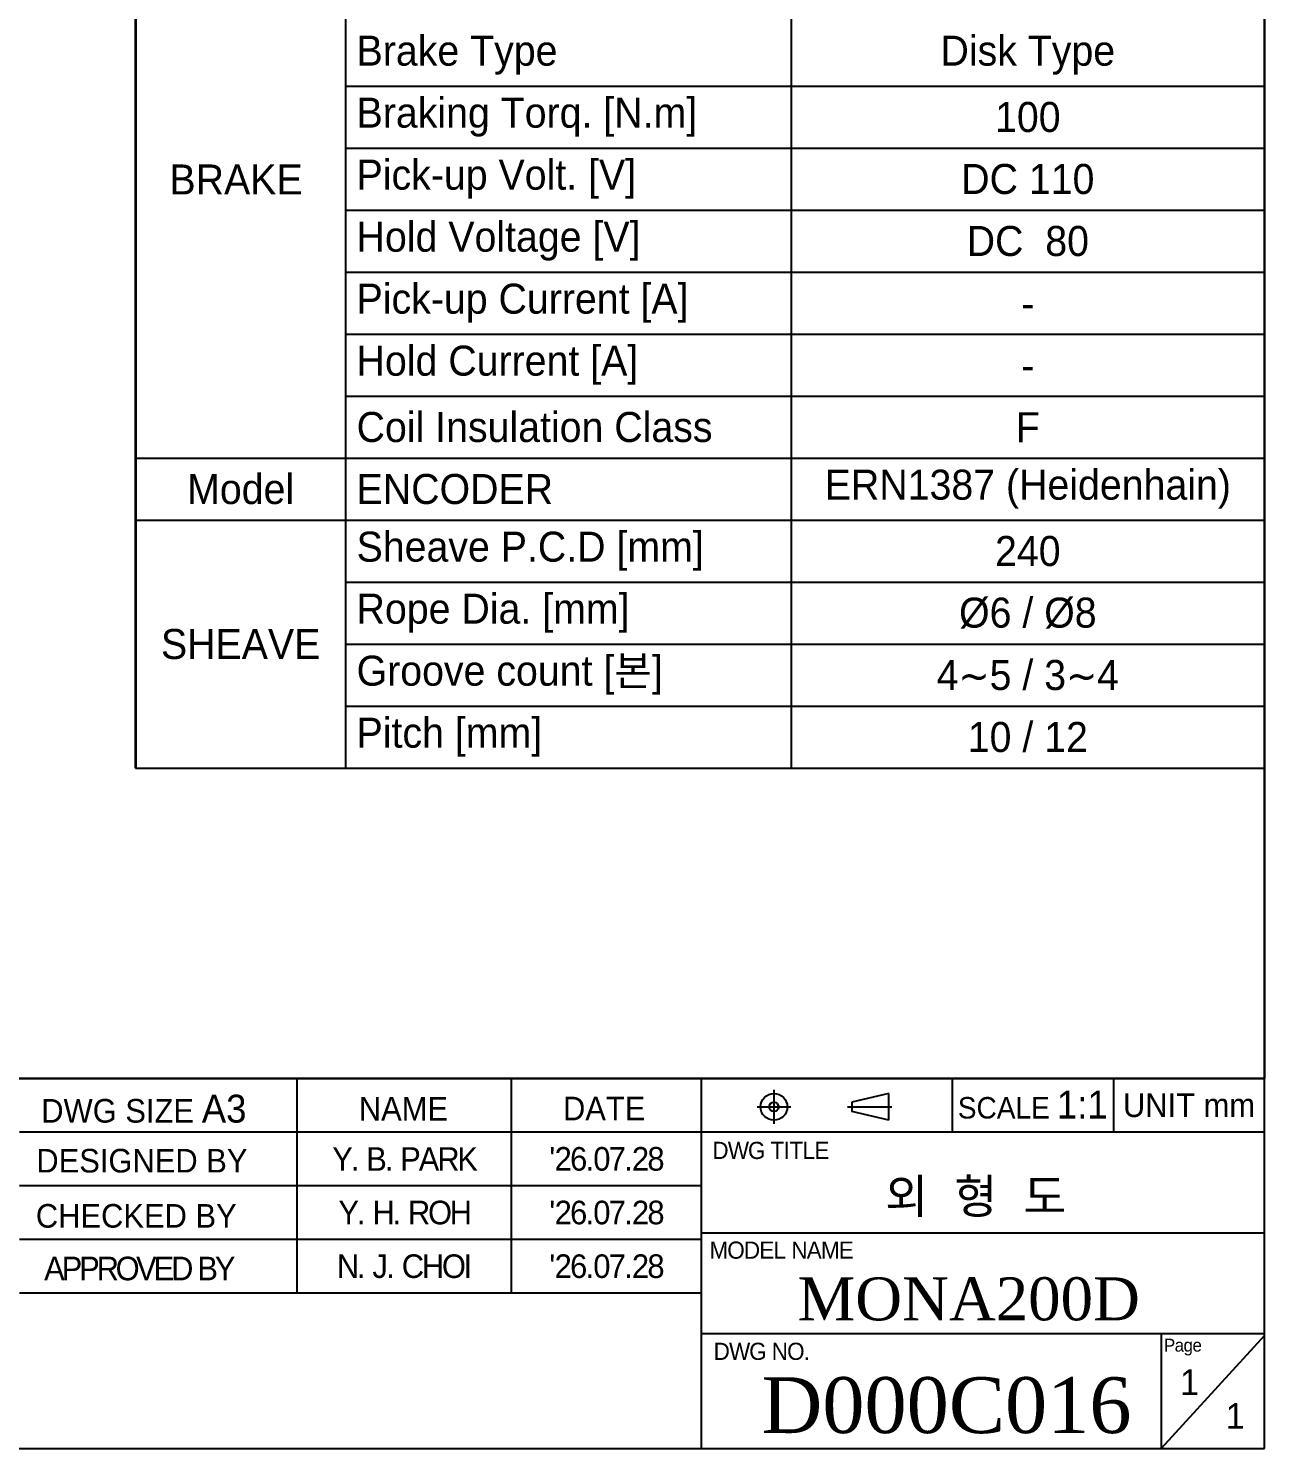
# Model space of a CAD drawing. Header units: millimetres. Extents: x 36 to 5601, y -1400 to 1707.
# Drawn here: x 1688 to 2429, y 52 to 903 of the extents above; entities that cross this region are included whole.
import ezdxf

# ---------------------------------------------------------------- set-up
doc = ezdxf.new("R2010")
doc.units = ezdxf.units.MM
doc.header["$LTSCALE"] = 2
doc.linetypes.add('HIDDEN2', pattern=[4.7625, 3.175, -1.5875])
for name, color, linetype in [('BTR 노란색 실선', 2, 'Continuous'), ('BTR 초록색 외형선', 3, 'Continuous'), ('BTR 하얀색 외형선', 7, 'Continuous'), ('숨은선', 2, 'HIDDEN2'), ('외형선', 3, 'Continuous')]:
    doc.layers.add(name, color=color, linetype=linetype)
doc.styles.get("Standard").update_dxf_attribs({"font": 'gulim.ttc', "height": 18})

msp = doc.modelspace()

# ---------------------------------------------------------------- linework, layer by layer
for p, q in [((2428.94243, 51.64613), (2428.94243, 1706.93846)), ((1849.02017, 273.47215), (1849.02017, 144.80906)), ((1977.38427, 273.47215), (1977.38427, 144.80906)), ((2366.88495, 120.36308), (2366.88495, 51.64613)), ((2428.94243, 119.47127), (2366.88495, 51.64613)), ((35.85818, 51.64613), (2428.94243, 51.64613))]:
    msp.add_line(p, q)
at = {"color": 3}
msp.add_line((2428.94243, 465.23953), (2428.94243, 618.49792), dxfattribs=at)
at = {"color": 0}
for p, q in [((2428.94243, 273.47215), (78.38221, 273.47215)), ((1595.79732, 273.47215), (2428.94243, 273.47215)), ((2428.94243, 241.30638), (1682.64752, 241.30638)), ((2091.1804, 209.14061), (1682.64752, 209.14061)), ((2428.94243, 180.83473), (2091.1804, 180.83473)), ((2091.1804, 176.97484), (1682.64752, 176.97484)), ((2091.1804, 144.80906), (1682.64752, 144.80906)), ((2428.94243, 120.36308), (2091.1804, 120.36308))]:
    msp.add_line(p, q, dxfattribs=at)
at = {"color": 2}
for p, q in [((2134.86982, 266.62437), (2134.86982, 246.33942)), ((2203.65298, 264.48299), (2181.59675, 259.34367)), ((2203.65298, 248.4808), (2203.65298, 264.48299)), ((2124.72735, 256.48189), (2145.01229, 256.48189)), ((2178.87113, 256.48189), (2205.58022, 256.48189)), ((2181.59675, 259.34367), (2181.59675, 253.62012)), ((2203.65298, 248.4808), (2181.59675, 253.62012))]:
    msp.add_line(p, q, dxfattribs=at)
for radius in [8.00109, 2.86178]:
    msp.add_circle((2134.86982, 256.48189), radius, dxfattribs=at)
at = {"layer": 'BTR 초록색 외형선'}
for p, q in [((1878.20942, 459.48651), (1878.20942, 1611.60644)), ((2145.14175, 1611.60644), (2145.14175, 459.48651)), ((1878.20942, 868.30326), (2428.94243, 868.30326)), ((1878.20942, 831.1381), (2428.94243, 831.1381)), ((1878.20942, 793.97294), (2428.94243, 793.97294)), ((1878.20942, 756.80778), (2428.94243, 756.80778)), ((1878.20942, 719.64262), (2428.94243, 719.64262)), ((1878.20942, 682.47747), (2428.94243, 682.47747)), ((1752.29906, 645.31231), (2428.94243, 645.31231)), ((1752.29906, 608.14715), (2428.94243, 608.14715)), ((1878.20942, 570.98199), (2428.94243, 570.98199)), ((1878.20942, 533.81683), (2428.94243, 533.81683)), ((1878.20942, 496.65167), (2428.94243, 496.65167)), ((1752.29906, 459.48651), (2428.94243, 459.48651))]:
    msp.add_line(p, q, dxfattribs=at)
at = {"layer": 'BTR 하얀색 외형선'}
for p in [(2428.94243, 1660.18514), (2428.94243, 1621.87055)]:
    msp.add_line(p, (2428.94243, 273.47215), dxfattribs=at)
at = {"layer": 'BTR 하얀색 외형선', "lineweight": 35}
msp.add_line((1752.29906, 1655.93748), (1752.29906, 459.48651), dxfattribs=at)
at = {"layer": '외형선', "color": 0}
for p, q in [((2091.1804, 273.47215), (2091.1804, 51.64613)), ((2241.60024, 273.47215), (2241.60024, 241.30638)), ((2338.34059, 273.47215), (2338.34059, 241.30638))]:
    msp.add_line(p, q, dxfattribs=at)

# ---------------------------------------------------------------- texts
at = {"char_height": 15.43957, "attachment_point": 1}
for insert in [(2378.32289, 99.14752), (2405.74777, 78.98095)]:
    msp.add_mtext('1', dxfattribs=dict(at, insert=insert))
at = {"layer": 'BTR 노란색 실선', "char_height": 18}
for s, insert, width, attachment_point in [(' Brake Type', (1878.20942, 886.88584), 266.9323336, 4), ('\\pxqc;Disk Type', (2287.04209, 886.88584), 283.8006746, 5), (' Braking Torq. [N.m]', (1878.20942, 849.72068), 266.9323336, 4), ('\\pxqc;100', (2287.04209, 849.72068), 283.8006746, 5), ('\\pxqc;BRAKE', (1706.16845, 821.37388), 212.6600406, 1), (' Pick-up Volt. [V]', (1878.20942, 812.55552), 266.9323336, 4), ('\\pxqc;DC 110', (2287.04209, 812.55552), 283.8006746, 5), (' Hold Voltage [V]', (1878.20942, 775.39036), 266.9323336, 4), ('\\pxqc;DC  80', (2287.04209, 775.39036), 283.8006746, 5), (' Pick-up Current [A]', (1878.20942, 738.2252), 266.9323336, 4), ('\\pxqc;-', (2287.04209, 738.2252), 283.8006746, 5), (' Hold Current [A]', (1878.20942, 701.06004), 266.9323336, 4), ('\\pxqc;-', (2287.04209, 701.06004), 283.8006746, 5), (' Coil Insulation Class', (1878.20942, 663.89489), 266.9323336, 4), ('\\pxqc;F', (2287.04209, 663.89489), 283.8006746, 5), ('\\pxqc;ERN1387 (Heidenhain)', (2287.04209, 626.72973), 283.8006746, 5), ('\\pxqc;Model', (1815.25424, 626.72973), 125.9103601, 5), (' ENCODER', (1878.20942, 626.72973), 266.9323336, 4), (' Sheave P.C.D [mm]', (1878.20942, 589.56457), 266.9323336, 4), ('\\A1;\\pxqc;240', (2287.04209, 589.56457), 283.8006746, 5), (' Rope Dia. [mm]', (1878.20942, 552.39941), 266.9323336, 4), ('\\pxqc;%%C6 / %%C8', (2287.04209, 552.39941), 283.8006746, 5), ('\\pxqc;SHEAVE', (1815.25424, 533.81683), 125.9103601, 5), (' Groove count [본]', (1878.20942, 515.23425), 266.9323336, 4), ('\\pxqc;4{\\A1;∼5 \\f굴림|b0|i0|c129|p50;/ }3{\\A1;∼\\f굴림|b0|i0|c129|p50;4}', (2287.04209, 515.23425), 283.8006746, 5), (' Pitch [mm]', (1878.20942, 478.06909), 266.9323336, 4), ('\\A1;\\pxqc;10 / 12', (2287.04209, 478.06909), 283.8006746, 5)]:
    msp.add_mtext(s, dxfattribs=dict(at, insert=insert, width=width, attachment_point=attachment_point))
at = {"layer": '숨은선', "attachment_point": 5}
for s, insert, char_height, width in [('{\\H1.1x;DWG SIZE} {\\H1.3x;A3}', (1757.24228, 255.29283), 12.8663087, 152.28408), ('{\\H1.11111x;SCALE} {\\H1.44444x;1:1}', (2289.97042, 257.7671), 11.5796778, 96.7403534), ('NAME', (1912.81927, 255.37092), 14.15294, 74.9730752), ('DATE', (2033.14144, 255.50066), 14.15294, 74.9730752), ('DESIGNED BY', (1756.06905, 224.11981), 14.1529396, 137.0121846), ('{\\T0.9;Y. B. PARK}', (1913.20222, 225.22349), 14.1529396, 128.3640915), ("{\\T0.9;'26.07.28}", (2034.28233, 225.22349), 14.1529396, 113.7961366), ('CHECKED BY', (1752.6937, 191.05743), 14.15294, 128.0249286), ('{\\T0.9;Y. H. ROH}', (1913.20222, 193.05772), 14.1529396, 128.3640915), ("{\\T0.9;'26.07.28}", (2034.28233, 193.05772), 14.1529396, 113.7961366), ('{\\T0.85;APPROVED BY}', (1753.88216, 159.51368), 14.1529396, 134.8358109), ('{\\T0.9;N. J. CHOI}', (1913.20222, 160.89195), 14.1529396, 128.3640915), ("{\\T0.9;'26.07.28}", (2034.28233, 160.89195), 14.1529396, 113.7961366)]:
    msp.add_mtext(s, dxfattribs=dict(at, insert=insert, char_height=char_height, width=width))
at = {"layer": '숨은선', "color": 2, "insert": (2383.64151, 257.38926), "char_height": 14.15294, "width": 90.6018336, "attachment_point": 5}
msp.add_mtext('UNIT mm', dxfattribs=at)
at = {"layer": '숨은선', "attachment_point": 5}
for s, insert, char_height in [('{\\T0.95;DWG TITLE}', (2132.81682, 230.31186), 10.293047), ('{\\T0.95;MODEL NAME}', (2139.2539, 170.54077), 10.293047), ('{\\T0.95;DWG NO.}', (2127.50031, 109.87874), 10.293047), ('{\\T0.95;Page}', (2379.85551, 112.46233), 7.7197852)]:
    msp.add_mtext_dynamic_manual_height_columns(s, width=139.0788744, gutter_width=0, heights=[30.00089], dxfattribs=dict(at, insert=insert, char_height=char_height))
at = {"layer": '외형선', "width": 299.8923007, "attachment_point": 5}
for s, insert, char_height in [('{\\fBatang|b0|i0|c129|p18;\\C0;외  형  도}', (2255.82725, 201.78994), 20.5860939), ('{\\fBatang|b0|i0|c129|p18;\\C0;MONA200D}', (2251.6147, 141.22115), 25.7326174), ('{\\fBatang|b0|i0|c129|p18;\\C0;D000C016}', (2238.29091, 77.44442), 33.4524026)]:
    msp.add_mtext(s, dxfattribs=dict(at, insert=insert, char_height=char_height))

doc.saveas('drawing.dxf')
